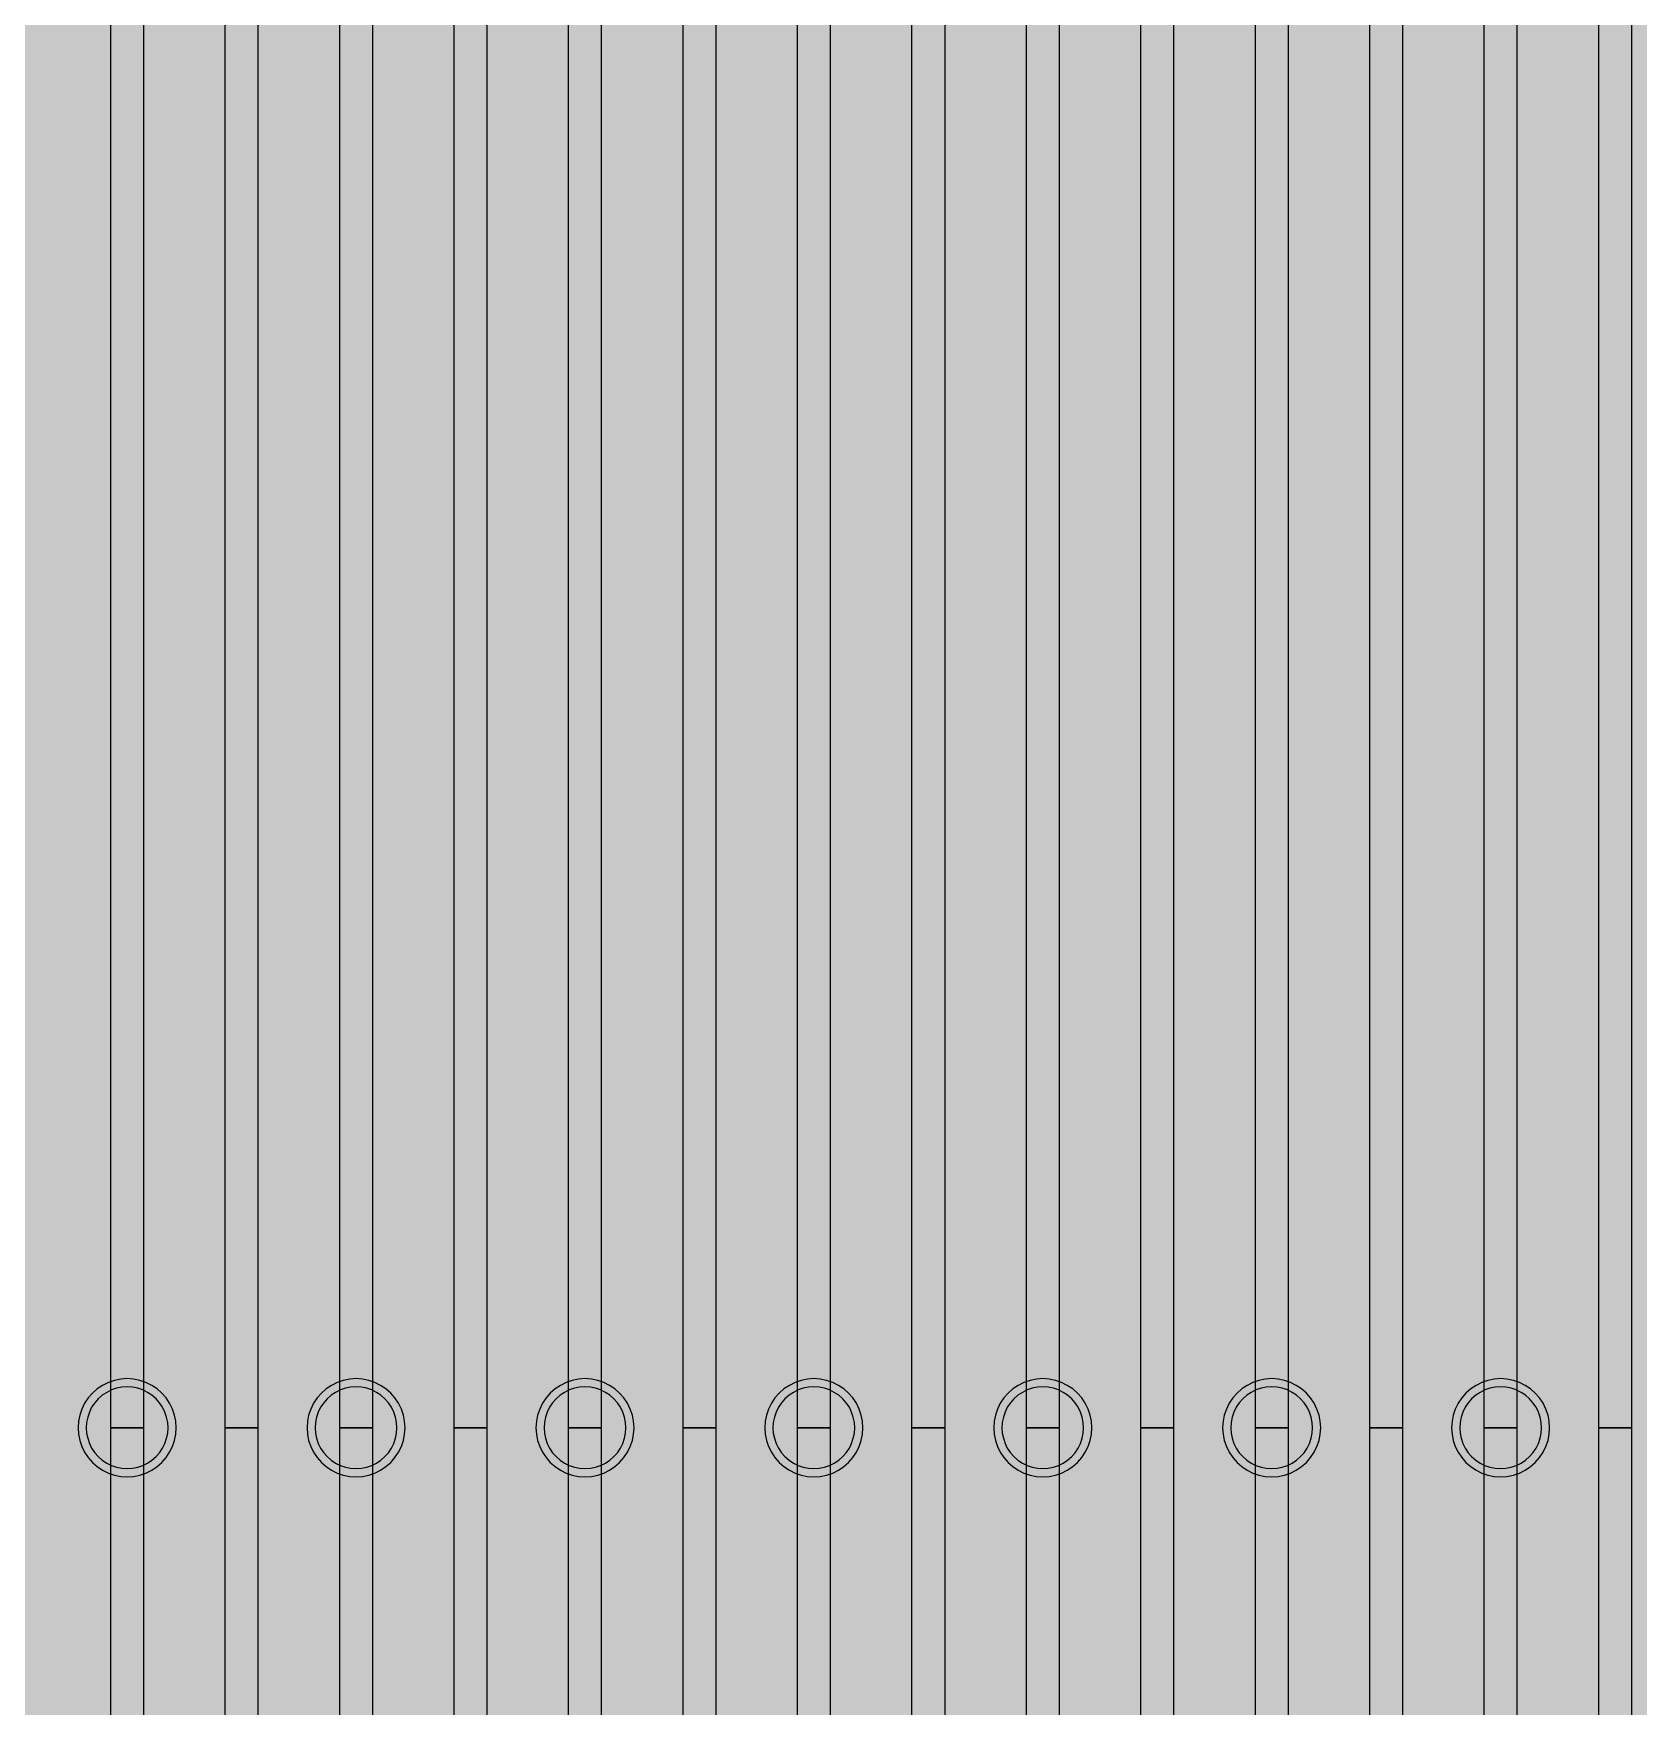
# Model space of a CAD drawing. Header units: metres. Extents: x -7231 to 10969, y -37556 to 1873.
# Drawn here: x 2139.8 to 2237.9, y -16649 to -16546.6 of the extents above; entities that cross this region are included whole.
import ezdxf

# ---------------------------------------------------------------- set-up
doc = ezdxf.new("R2010")
doc.units = ezdxf.units.M
for name, color, linetype in [('Metal1', 4, 'CONTINUOUS'), ('Metal2', 3, 'CONTINUOUS'), ('Polyimide', 7, 'CONTINUOUS')]:
    doc.layers.add(name, color=color, linetype=linetype)

msp = doc.modelspace()

# ---------------------------------------------------------------- hatches: boundary and pattern name
at = {"layer": 'Polyimide'}
msp.add_hatch(color=7, dxfattribs=at).paths.add_polyline_path([(4065.69, -468), (4066.67, -501.99), (4068.51, -535.99), (4071.41, -569.99), (4075.54, -603.99), (4081.04, -637.99), (4088.01, -671.99), (4096.52, -705.98), (4106.62, -739.98), (4118.33, -773.98), (4131.63, -807.98), (4146.49, -841.98), (4162.87, -875.98), (4180.68, -909.97), (4199.83, -943.97), (4220.22, -977.97), (4241.73, -1011.97), (4264.21, -1045.97), (4287.52, -1079.96), (4311.51, -1113.96), (4336.01, -1147.96), (4360.86, -1181.96), (4385.88, -1215.96), (4410.89, -1249.96), (4435.74, -1283.95), (4460.24, -1317.95), (4484.23, -1351.95), (4507.54, -1385.95), (4530.02, -1419.95), (4551.53, -1453.94), (4571.92, -1487.94), (4591.07, -1521.94), (4608.88, -1555.94), (4625.26, -1589.94), (4640.12, -1623.94), (4653.42, -1657.93), (4665.13, -1691.93), (4675.23, -1725.93), (4683.74, -1759.93), (4690.71, -1793.93), (4696.21, -1827.93), (4700.34, -1861.92), (4703.24, -1895.92), (4705.08, -1929.92), (4706.06, -1963.92), (4706.44, -1997.92), (4706.5, -2031.91), (4706.5, -4793.02), (4709.95, -4838.39), (4720.22, -4882.71), (4737.08, -4924.98), (4760.13, -4964.2), (4788.85, -4999.49), (4822.58, -5030.03), (4860.53, -5055.12), (4901.85, -5074.18), (4901.85, -5074.18), (4970.68, -5105.23), (5034.7, -5145.26), (5092.76, -5193.54), (5143.8, -5249.19), (5186.89, -5311.2), (5221.24, -5378.44), (5246.23, -5449.69), (5261.41, -5523.66), (5266.5, -5599), (5261.41, -5674.34), (5246.23, -5748.31), (5221.24, -5819.56), (5186.89, -5886.8), (5143.8, -5948.81), (5092.76, -6004.46), (5034.7, -6052.74), (4970.68, -6092.77), (4901.85, -6123.82), (4860.53, -6142.88), (4822.58, -6167.97), (4788.85, -6198.51), (4760.13, -6233.8), (4737.08, -6273.02), (4720.22, -6315.29), (4709.95, -6359.61), (4706.5, -6404.98), (4706.5, -9221.52), (4709.95, -9266.88), (4720.22, -9311.21), (4737.08, -9353.47), (4760.13, -9392.7), (4788.85, -9427.98), (4822.58, -9458.52), (4860.53, -9483.61), (4901.85, -9502.67), (4970.68, -9533.72), (5034.7, -9573.75), (5092.76, -9622.03), (5143.8, -9677.68), (5186.89, -9739.69), (5221.24, -9806.94), (5246.23, -9878.19), (5261.41, -9952.16), (5266.5, -10027.49), (5261.41, -10102.83), (5246.23, -10176.8), (5221.24, -10248.05), (5186.89, -10315.3), (5143.8, -10377.31), (5092.76, -10432.96), (5034.7, -10481.24), (4970.68, -10521.27), (4901.85, -10552.32), (4860.53, -10571.38), (4822.58, -10596.46), (4788.85, -10627), (4760.13, -10662.29), (4737.08, -10701.52), (4720.22, -10743.78), (4709.95, -10788.1), (4706.5, -10833.47), (4706.5, -13650.01), (4709.95, -13695.38), (4720.22, -13739.7), (4737.08, -13781.96), (4760.13, -13821.19), (4788.85, -13856.48), (4822.58, -13887.02), (4860.53, -13912.11), (4901.85, -13931.17), (4970.68, -13962.22), (5034.7, -14002.25), (5092.76, -14050.53), (5143.8, -14106.18), (5186.89, -14168.19), (5221.24, -14235.43), (5246.23, -14306.68), (5261.41, -14380.65), (5266.5, -14455.99), (5261.41, -14531.33), (5246.23, -14605.29), (5221.24, -14676.55), (5186.89, -14743.79), (5143.8, -14805.8), (5092.76, -14861.45), (5034.7, -14909.73), (4970.68, -14949.76), (4901.85, -14980.81), (4860.53, -14999.87), (4822.58, -15024.96), (4788.85, -15055.5), (4760.13, -15090.79), (4737.08, -15130.01), (4720.22, -15172.27), (4709.95, -15216.6), (4706.5, -15261.97), (4706.5, -15455.99), (4720.95, -15750.04), (4764.14, -16041.26), (4835.68, -16326.84), (4934.86, -16604.04), (5060.74, -16870.18), (5212.09, -17122.7), (5387.47, -17359.17), (5585.18, -17577.31), (5803.32, -17775.02), (6039.79, -17950.4), (6292.31, -18101.75), (6558.45, -18227.63), (6835.65, -18326.81), (7121.23, -18398.34), (7412.45, -18441.54), (7706.5, -18455.99), (9969.01, -18455.99), (10047.42, -18459.84), (10125.08, -18471.36), (10201.23, -18490.44), (10275.15, -18516.89), (10346.12, -18550.45), (10413.46, -18590.81), (10476.52, -18637.58), (10534.69, -18690.3), (10587.41, -18748.47), (10634.18, -18811.53), (10674.54, -18878.87), (10708.11, -18949.84), (10734.56, -19023.76), (10753.63, -19099.92), (10765.15, -19177.58), (10769.01, -19255.99), (10769.01, -20895.8), (10730.24, -20951.41), (10694.6, -21009.08), (10662.21, -21068.63), (10633.17, -21129.89), (10607.55, -21192.66), (10585.45, -21256.74), (10566.93, -21321.96), (10552.05, -21388.09), (10540.84, -21454.95), (10533.35, -21522.33), (10529.6, -21590.02), (10529.6, -21657.81), (10533.35, -21725.5), (10540.84, -21792.87), (10552.05, -21859.73), (10566.93, -21925.87), (10585.45, -21991.08), (10607.55, -22055.17), (10633.17, -22117.94), (10662.21, -22179.19), (10694.6, -22238.74), (10730.24, -22296.41), (10769.01, -22352.03), (10769.01, -32454.24), (10728.74, -32510.49), (10691.72, -32568.92), (10658.05, -32629.35), (10627.85, -32691.58), (10601.2, -32755.42), (10578.21, -32820.67), (10558.93, -32887.1), (10543.44, -32954.52), (10531.77, -33022.71), (10523.97, -33091.44), (10520.07, -33160.51), (10520.07, -33229.69), (10523.97, -33298.75), (10531.77, -33367.49), (10543.44, -33435.67), (10558.93, -33503.09), (10578.21, -33569.53), (10601.2, -33634.77), (10627.85, -33698.61), (10658.05, -33760.85), (10691.72, -33821.28), (10728.74, -33879.71), (10769.01, -33935.96), (10769.01, -36556), (10765.15, -36634.41), (10753.63, -36712.07), (10734.56, -36788.23), (10708.11, -36862.15), (10674.54, -36933.12), (10634.18, -37000.46), (10587.41, -37063.51), (10534.69, -37121.69), (10476.52, -37174.41), (10413.46, -37221.18), (10346.12, -37261.54), (10275.15, -37295.1), (10201.23, -37321.55), (10125.08, -37340.63), (10047.42, -37352.15), (9969.01, -37356), (-6231.01, -37356), (-6309.42, -37352.15), (-6387.08, -37340.63), (-6463.23, -37321.55), (-6537.15, -37295.1), (-6608.12, -37261.54), (-6675.46, -37221.18), (-6738.52, -37174.41), (-6796.69, -37121.69), (-6849.41, -37063.51), (-6896.18, -37000.46), (-6936.54, -36933.12), (-6970.11, -36862.15), (-6996.56, -36788.23), (-7015.63, -36712.07), (-7027.15, -36634.41), (-7031.01, -36556), (-7031.01, -33936), (-6990.74, -33879.75), (-6953.7, -33821.31), (-6920.03, -33760.88), (-6889.82, -33698.64), (-6863.18, -33634.8), (-6840.18, -33569.55), (-6820.9, -33503.11), (-6805.4, -33435.69), (-6793.74, -33367.49), (-6785.94, -33298.75), (-6782.03, -33229.68), (-6782.03, -33160.5), (-6785.94, -33091.43), (-6793.74, -33022.69), (-6805.4, -32954.5), (-6820.9, -32887.07), (-6840.18, -32820.63), (-6863.18, -32755.39), (-6889.82, -32691.54), (-6920.03, -32629.3), (-6953.7, -32568.87), (-6990.74, -32510.43), (-7031.01, -32454.18), (-7031.01, -22364.83), (-6990.74, -22308.58), (-6953.7, -22250.14), (-6920.03, -22189.71), (-6889.82, -22127.47), (-6863.18, -22063.62), (-6840.18, -21998.38), (-6820.9, -21931.94), (-6805.4, -21864.51), (-6793.74, -21796.32), (-6785.94, -21727.58), (-6782.03, -21658.51), (-6782.03, -21589.33), (-6785.94, -21520.26), (-6793.74, -21451.52), (-6805.4, -21383.32), (-6820.9, -21315.9), (-6840.18, -21249.46), (-6863.18, -21184.21), (-6889.82, -21120.37), (-6920.03, -21058.13), (-6953.7, -20997.7), (-6990.74, -20939.26), (-7031.01, -20883.01), (-7031.01, -19255.99), (-7027.15, -19177.58), (-7015.63, -19099.92), (-6996.56, -19023.76), (-6970.11, -18949.84), (-6936.54, -18878.87), (-6896.18, -18811.53), (-6849.41, -18748.47), (-6796.69, -18690.3), (-6738.52, -18637.58), (-6675.46, -18590.81), (-6608.12, -18550.45), (-6537.15, -18516.89), (-6463.23, -18490.44), (-6387.08, -18471.36), (-6309.42, -18459.84), (-6231.01, -18455.99), (-3968.5, -18455.99), (-3674.45, -18441.54), (-3383.23, -18398.34), (-3097.65, -18326.81), (-2820.45, -18227.63), (-2554.31, -18101.75), (-2301.79, -17950.4), (-2065.32, -17775.02), (-1847.18, -17577.31), (-1649.47, -17359.17), (-1474.09, -17122.7), (-1322.74, -16870.18), (-1196.86, -16604.04), (-1097.68, -16326.84), (-1026.14, -16041.26), (-982.95, -15750.04), (-968.5, -15455.99), (-968.5, -15261.97), (-971.95, -15216.6), (-982.22, -15172.27), (-999.08, -15130.01), (-1022.13, -15090.79), (-1050.85, -15055.5), (-1084.58, -15024.96), (-1122.53, -14999.87), (-1163.85, -14980.81), (-1232.68, -14949.76), (-1296.7, -14909.73), (-1354.76, -14861.45), (-1405.8, -14805.8), (-1448.89, -14743.79), (-1483.24, -14676.55), (-1508.23, -14605.29), (-1523.41, -14531.33), (-1528.5, -14455.99), (-1523.41, -14380.65), (-1508.23, -14306.68), (-1483.24, -14235.43), (-1448.89, -14168.19), (-1405.8, -14106.18), (-1354.76, -14050.53), (-1296.7, -14002.25), (-1232.68, -13962.22), (-1163.85, -13931.17), (-1122.53, -13912.11), (-1084.58, -13887.02), (-1050.85, -13856.48), (-1022.13, -13821.19), (-999.08, -13781.96), (-982.22, -13739.7), (-971.95, -13695.38), (-968.5, -13650.01), (-968.5, -12309.64), (-971.95, -12264.27), (-982.22, -12219.94), (-999.08, -12177.68), (-1022.13, -12138.46), (-1050.85, -12103.17), (-1084.58, -12072.63), (-1122.53, -12047.54), (-1163.85, -12028.48), (-1232.68, -11997.43), (-1296.7, -11957.4), (-1354.76, -11909.12), (-1405.8, -11853.47), (-1448.89, -11791.46), (-1483.24, -11724.22), (-1508.23, -11652.96), (-1523.41, -11579), (-1528.5, -11503.66), (-1523.41, -11428.32), (-1508.23, -11354.35), (-1483.24, -11283.1), (-1448.89, -11215.86), (-1405.8, -11153.85), (-1354.76, -11098.2), (-1296.7, -11049.92), (-1232.68, -11009.89), (-1163.85, -10978.84), (-1122.53, -10959.78), (-1084.58, -10934.69), (-1050.85, -10904.15), (-1022.13, -10868.86), (-999.08, -10829.63), (-982.22, -10787.37), (-971.95, -10743.05), (-968.5, -10697.68), (-968.5, -9357.31), (-971.95, -9311.94), (-982.22, -9267.62), (-999.08, -9225.35), (-1022.13, -9186.13), (-1050.85, -9150.84), (-1084.58, -9120.3), (-1122.53, -9095.21), (-1163.85, -9076.15), (-1163.85, -9076.15), (-1232.68, -9045.1), (-1296.7, -9005.07), (-1354.76, -8956.79), (-1405.8, -8901.14), (-1448.89, -8839.13), (-1483.24, -8771.89), (-1508.23, -8700.64), (-1523.41, -8626.67), (-1528.5, -8551.33), (-1523.41, -8475.99), (-1508.23, -8402.02), (-1483.24, -8330.77), (-1448.89, -8263.53), (-1405.8, -8201.52), (-1354.76, -8145.87), (-1296.7, -8097.59), (-1232.68, -8057.56), (-1163.85, -8026.51), (-1163.85, -8026.51), (-1122.53, -8007.45), (-1084.58, -7982.36), (-1050.85, -7951.82), (-1022.13, -7916.53), (-999.08, -7877.31), (-982.22, -7835.04), (-971.95, -7790.72), (-968.5, -7745.35), (-968.5, -6404.98), (-971.95, -6359.61), (-982.22, -6315.29), (-999.08, -6273.02), (-1022.13, -6233.8), (-1050.85, -6198.51), (-1084.58, -6167.97), (-1122.53, -6142.88), (-1163.85, -6123.82), (-1163.85, -6123.82), (-1232.68, -6092.77), (-1296.7, -6052.74), (-1354.76, -6004.46), (-1405.8, -5948.81), (-1448.89, -5886.8), (-1483.24, -5819.56), (-1508.23, -5748.31), (-1523.41, -5674.34), (-1528.5, -5599), (-1523.41, -5523.66), (-1508.23, -5449.69), (-1483.24, -5378.44), (-1448.89, -5311.2), (-1405.8, -5249.19), (-1354.76, -5193.54), (-1296.7, -5145.26), (-1232.68, -5105.23), (-1163.85, -5074.18), (-1163.85, -5074.18), (-1122.53, -5055.12), (-1084.58, -5030.03), (-1050.85, -4999.49), (-1022.13, -4964.2), (-999.08, -4924.98), (-982.22, -4882.71), (-971.95, -4838.39), (-968.5, -4793.02), (-968.5, -2031.91), (-968.44, -1997.92), (-968.06, -1963.92), (-967.05, -1929.92), (-965.18, -1895.92), (-962.22, -1861.92), (-958.01, -1827.93), (-952.41, -1793.93), (-945.31, -1759.93), (-936.64, -1725.93), (-926.35, -1691.93), (-914.43, -1657.93), (-900.88, -1623.94), (-885.74, -1589.94), (-869.05, -1555.94), (-850.91, -1521.94), (-831.4, -1487.94), (-810.63, -1453.94), (-788.72, -1419.95), (-765.82, -1385.95), (-742.07, -1351.95), (-717.63, -1317.95), (-692.67, -1283.95), (-667.36, -1249.96), (-641.88, -1215.96), (-616.39, -1181.96), (-591.08, -1147.96), (-566.12, -1113.96), (-541.68, -1079.96), (-517.93, -1045.97), (-495.03, -1011.97), (-473.12, -977.97), (-452.35, -943.97), (-432.84, -909.97), (-414.7, -875.98), (-398.01, -841.98), (-382.87, -807.98), (-369.32, -773.98), (-357.4, -739.98), (-347.11, -705.98), (-338.44, -671.99), (-331.34, -637.99), (-325.74, -603.99), (-321.53, -569.99), (-318.57, -535.99), (-316.7, -501.99), (-315.69, -468), (-315.31, -434), (-315.25, -400), (-315.25, 401), (-315.25, 451), (-315.25, 1644), (-270.25, 1644), (-270.03, 1637.13), (-269.35, 1630.29), (-268.23, 1623.52), (-266.67, 1616.82), (-264.68, 1610.25), (-262.26, 1603.82), (-259.42, 1597.56), (-256.18, 1591.5), (-252.55, 1585.67), (-248.55, 1580.08), (-244.19, 1574.77), (-239.5, 1569.75), (-234.48, 1565.06), (-229.17, 1560.7), (-223.58, 1556.7), (-217.75, 1553.07), (-211.69, 1549.83), (-205.43, 1546.99), (-199, 1544.57), (-192.43, 1542.58), (-185.73, 1541.02), (-178.96, 1539.9), (-172.12, 1539.22), (-165.25, 1539), (-158.38, 1539.22), (-151.54, 1539.9), (-144.77, 1541.02), (-138.07, 1542.58), (-131.5, 1544.57), (-125.07, 1546.99), (-118.81, 1549.83), (-112.75, 1553.07), (-106.92, 1556.7), (-101.33, 1560.7), (-96.02, 1565.06), (-91, 1569.75), (-86.31, 1574.77), (-81.95, 1580.08), (-77.95, 1585.67), (-74.32, 1591.5), (-71.08, 1597.56), (-68.24, 1603.82), (-65.82, 1610.25), (-63.83, 1616.82), (-62.27, 1623.52), (-61.15, 1630.29), (-60.47, 1637.13), (-60.25, 1644), (1853, 1644), (1853, 1573), (3815.25, 1573), (3815.46, 1579.54), (3816.11, 1586.05), (3817.17, 1592.51), (3818.66, 1598.88), (3820.56, 1605.14), (3822.86, 1611.27), (3825.56, 1617.23), (3828.65, 1623), (3832.1, 1628.56), (3835.91, 1633.88), (3840.07, 1638.93), (3844.54, 1643.71), (3849.32, 1648.18), (3854.37, 1652.34), (3859.69, 1656.15), (3865.25, 1659.6), (3871.02, 1662.69), (3876.98, 1665.39), (3883.11, 1667.69), (3889.37, 1669.59), (3895.74, 1671.08), (3902.2, 1672.14), (3908.71, 1672.79), (3915.25, 1673), (3921.79, 1672.79), (3928.3, 1672.14), (3934.76, 1671.08), (3941.13, 1669.59), (3947.39, 1667.69), (3953.52, 1665.39), (3959.48, 1662.69), (3965.25, 1659.6), (3970.81, 1656.15), (3976.13, 1652.34), (3981.18, 1648.18), (3985.96, 1643.71), (3990.43, 1638.93), (3994.59, 1633.88), (3998.4, 1628.56), (4001.85, 1623), (4004.94, 1617.23), (4007.64, 1611.27), (4009.94, 1605.14), (4011.84, 1598.88), (4013.33, 1592.51), (4014.39, 1586.05), (4015.04, 1579.54), (4015.25, 1573), (4065.25, 1573), (4065.25, 451), (4065.25, 401), (4065.25, -400), (4065.31, -434), (4065.69, -468)])

# ---------------------------------------------------------------- linework, layer by layer
at = {"layer": 'Metal1'}
for points in [[(2146.5, -2031.85), (2146.5, -16631.91), (2144.5, -16631.91), (2144.5, -2031.98)], [(2153.5, -2031.85), (2153.5, -16631.91), (2151.5, -16631.91), (2151.5, -2031.98)], [(2160.5, -2031.85), (2160.5, -16631.91), (2158.5, -16631.91), (2158.5, -2031.98)], [(2167.5, -2031.85), (2167.5, -16631.91), (2165.5, -16631.91), (2165.5, -2031.98)], [(2174.5, -2031.85), (2174.5, -16631.91), (2172.5, -16631.91), (2172.5, -2031.98)], [(2181.5, -2031.85), (2181.5, -16631.91), (2179.5, -16631.91), (2179.5, -2031.98)], [(2188.5, -2031.85), (2188.5, -16631.91), (2186.5, -16631.91), (2186.5, -2031.98)], [(2195.5, -2031.85), (2195.5, -16631.91), (2193.5, -16631.91), (2193.5, -2031.98)], [(2202.5, -2031.85), (2202.5, -16631.91), (2200.5, -16631.91), (2200.5, -2031.98)], [(2209.5, -2031.85), (2209.5, -16631.91), (2207.5, -16631.91), (2207.5, -2031.98)], [(2216.5, -2031.85), (2216.5, -16631.91), (2214.5, -16631.91), (2214.5, -2031.98)], [(2223.5, -2031.85), (2223.5, -16631.91), (2221.5, -16631.91), (2221.5, -2031.98)], [(2230.5, -2031.84), (2230.5, -16631.91), (2228.5, -16631.91), (2228.5, -2031.98)], [(2237.5, -2031.84), (2237.5, -16631.91), (2235.5, -16631.91), (2235.5, -2031.99)], [(2133.49, -17789.31), (2136.06, -17766.81), (2138.63, -17744.3), (2141.21, -17721.8), (2143.78, -17699.3), (2146.36, -17676.8), (2148.93, -17654.3), (2150.47, -17640.83), (2151.5, -17622.83), (2151.5, -16631.91), (2153.5, -16631.91), (2153.5, -17622.88), (2152.47, -17641), (2150.92, -17654.53), (2148.34, -17677.03), (2145.77, -17699.53), (2143.2, -17722.03), (2140.62, -17744.53), (2138.05, -17767.03), (2135.47, -17789.53)], [(2146.6, -17789.3), (2149.3, -17766.8), (2152, -17744.3), (2154.7, -17721.8), (2157.4, -17699.3), (2160.1, -17676.8), (2162.81, -17654.3), (2164.42, -17640.83), (2165.5, -17622.82), (2165.5, -16631.91), (2167.5, -16631.91), (2167.5, -17622.88), (2166.42, -17641), (2164.79, -17654.53), (2162.09, -17677.04), (2159.39, -17699.54), (2156.69, -17722.04), (2153.99, -17744.54), (2151.28, -17767.04), (2148.58, -17789.54)], [(2159.71, -17789.29), (2162.54, -17766.79), (2165.36, -17744.29), (2168.19, -17721.79), (2171.02, -17699.29), (2173.85, -17676.79), (2176.68, -17654.29), (2178.37, -17640.82), (2179.5, -17622.81), (2179.5, -16631.91), (2181.5, -16631.91), (2181.5, -17622.87), (2180.36, -17641.01), (2178.66, -17654.54), (2175.83, -17677.04), (2173.01, -17699.54), (2170.18, -17722.04), (2167.35, -17744.54), (2164.52, -17767.04), (2161.69, -17789.54)], [(2172.82, -17789.29), (2175.77, -17766.79), (2178.73, -17744.29), (2181.69, -17721.79), (2184.64, -17699.29), (2187.6, -17676.79), (2190.55, -17654.29), (2192.32, -17640.82), (2193.5, -17622.8), (2193.5, -16631.91), (2195.5, -16631.91), (2195.5, -17622.87), (2194.31, -17641.01), (2192.54, -17654.55), (2189.58, -17677.05), (2186.62, -17699.55), (2183.67, -17722.05), (2180.71, -17744.55), (2177.76, -17767.05), (2174.8, -17789.55)], [(2185.93, -17789.28), (2189.01, -17766.78), (2192.09, -17744.28), (2195.18, -17721.78), (2198.26, -17699.28), (2201.34, -17676.78), (2204.43, -17654.28), (2206.27, -17640.81), (2207.5, -17622.8), (2207.5, -16631.91), (2209.5, -16631.91), (2209.5, -17622.86), (2208.26, -17641.02), (2206.41, -17654.55), (2203.32, -17677.05), (2200.24, -17699.55), (2197.16, -17722.05), (2194.08, -17744.55), (2190.99, -17767.05), (2187.91, -17789.56)], [(2199.04, -17789.28), (2202.25, -17766.78), (2205.46, -17744.28), (2208.67, -17721.78), (2211.88, -17699.28), (2215.09, -17676.77), (2218.3, -17654.27), (2220.22, -17640.81), (2221.5, -17622.79), (2221.5, -16631.91), (2223.5, -16631.91), (2223.5, -17622.86), (2222.21, -17641.02), (2220.28, -17654.56), (2217.07, -17677.06), (2213.86, -17699.56), (2210.65, -17722.06), (2207.44, -17744.56), (2204.23, -17767.06), (2201.02, -17789.56)], [(2212.15, -17789.27), (2215.49, -17766.77), (2218.82, -17744.27), (2222.16, -17721.77), (2225.5, -17699.27), (2228.84, -17676.77), (2232.17, -17654.27), (2234.17, -17640.8), (2235.5, -17622.78), (2235.5, -16631.91), (2237.5, -16631.91), (2237.5, -17622.85), (2236.16, -17641.03), (2234.15, -17654.56), (2230.81, -17677.06), (2227.48, -17699.56), (2224.14, -17722.06), (2220.8, -17744.56), (2217.47, -17767.07), (2214.13, -17789.57)]]:
    msp.add_lwpolyline(points, dxfattribs=at)
for points in [[(2148.5, -16631.91), (2148.47, -16631.52), (2148.4, -16631.14), (2148.27, -16630.77), (2148.1, -16630.41), (2147.88, -16630.09), (2147.62, -16629.79), (2147.33, -16629.53), (2147, -16629.32), (2146.65, -16629.14), (2146.28, -16629.02), (2145.89, -16628.94), (2145.5, -16628.91), (2145.11, -16628.94), (2144.72, -16629.02), (2144.35, -16629.14), (2144, -16629.32), (2143.67, -16629.53), (2143.38, -16629.79), (2143.12, -16630.09), (2142.9, -16630.41), (2142.73, -16630.77), (2142.6, -16631.14), (2142.53, -16631.52), (2142.5, -16631.91), (2142.53, -16632.31), (2142.6, -16632.69), (2142.73, -16633.06), (2142.9, -16633.41), (2143.12, -16633.74), (2143.38, -16634.04), (2143.67, -16634.29), (2144, -16634.51), (2144.35, -16634.69), (2144.72, -16634.81), (2145.11, -16634.89), (2145.5, -16634.91), (2145.89, -16634.89), (2146.28, -16634.81), (2146.65, -16634.69), (2147, -16634.51), (2147.33, -16634.29), (2147.62, -16634.04), (2147.88, -16633.74), (2148.1, -16633.41), (2148.27, -16633.06), (2148.4, -16632.69), (2148.47, -16632.31), (2148.5, -16631.91)], [(2162.5, -16631.91), (2162.47, -16631.52), (2162.4, -16631.14), (2162.27, -16630.77), (2162.1, -16630.41), (2161.88, -16630.09), (2161.62, -16629.79), (2161.33, -16629.53), (2161, -16629.32), (2160.65, -16629.14), (2160.28, -16629.02), (2159.89, -16628.94), (2159.5, -16628.91), (2159.11, -16628.94), (2158.72, -16629.02), (2158.35, -16629.14), (2158, -16629.32), (2157.67, -16629.53), (2157.38, -16629.79), (2157.12, -16630.09), (2156.9, -16630.41), (2156.73, -16630.77), (2156.6, -16631.14), (2156.53, -16631.52), (2156.5, -16631.91), (2156.53, -16632.31), (2156.6, -16632.69), (2156.73, -16633.06), (2156.9, -16633.41), (2157.12, -16633.74), (2157.38, -16634.04), (2157.67, -16634.29), (2158, -16634.51), (2158.35, -16634.69), (2158.72, -16634.81), (2159.11, -16634.89), (2159.5, -16634.91), (2159.89, -16634.89), (2160.28, -16634.81), (2160.65, -16634.69), (2161, -16634.51), (2161.33, -16634.29), (2161.62, -16634.04), (2161.88, -16633.74), (2162.1, -16633.41), (2162.27, -16633.06), (2162.4, -16632.69), (2162.47, -16632.31), (2162.5, -16631.91)], [(2176.5, -16631.91), (2176.47, -16631.52), (2176.4, -16631.14), (2176.27, -16630.77), (2176.1, -16630.41), (2175.88, -16630.09), (2175.62, -16629.79), (2175.33, -16629.53), (2175, -16629.32), (2174.65, -16629.14), (2174.28, -16629.02), (2173.89, -16628.94), (2173.5, -16628.91), (2173.11, -16628.94), (2172.72, -16629.02), (2172.35, -16629.14), (2172, -16629.32), (2171.67, -16629.53), (2171.38, -16629.79), (2171.12, -16630.09), (2170.9, -16630.41), (2170.73, -16630.77), (2170.6, -16631.14), (2170.53, -16631.52), (2170.5, -16631.91), (2170.53, -16632.31), (2170.6, -16632.69), (2170.73, -16633.06), (2170.9, -16633.41), (2171.12, -16633.74), (2171.38, -16634.04), (2171.67, -16634.29), (2172, -16634.51), (2172.35, -16634.69), (2172.72, -16634.81), (2173.11, -16634.89), (2173.5, -16634.91), (2173.89, -16634.89), (2174.28, -16634.81), (2174.65, -16634.69), (2175, -16634.51), (2175.33, -16634.29), (2175.62, -16634.04), (2175.88, -16633.74), (2176.1, -16633.41), (2176.27, -16633.06), (2176.4, -16632.69), (2176.47, -16632.31), (2176.5, -16631.91)], [(2190.5, -16631.91), (2190.47, -16631.52), (2190.4, -16631.14), (2190.27, -16630.77), (2190.1, -16630.41), (2189.88, -16630.09), (2189.62, -16629.79), (2189.33, -16629.53), (2189, -16629.32), (2188.65, -16629.14), (2188.28, -16629.02), (2187.89, -16628.94), (2187.5, -16628.91), (2187.11, -16628.94), (2186.72, -16629.02), (2186.35, -16629.14), (2186, -16629.32), (2185.67, -16629.53), (2185.38, -16629.79), (2185.12, -16630.09), (2184.9, -16630.41), (2184.73, -16630.77), (2184.6, -16631.14), (2184.53, -16631.52), (2184.5, -16631.91), (2184.53, -16632.31), (2184.6, -16632.69), (2184.73, -16633.06), (2184.9, -16633.41), (2185.12, -16633.74), (2185.38, -16634.04), (2185.67, -16634.29), (2186, -16634.51), (2186.35, -16634.69), (2186.72, -16634.81), (2187.11, -16634.89), (2187.5, -16634.91), (2187.89, -16634.89), (2188.28, -16634.81), (2188.65, -16634.69), (2189, -16634.51), (2189.33, -16634.29), (2189.62, -16634.04), (2189.88, -16633.74), (2190.1, -16633.41), (2190.27, -16633.06), (2190.4, -16632.69), (2190.47, -16632.31), (2190.5, -16631.91)], [(2204.5, -16631.91), (2204.47, -16631.52), (2204.4, -16631.14), (2204.27, -16630.77), (2204.1, -16630.41), (2203.88, -16630.09), (2203.62, -16629.79), (2203.33, -16629.53), (2203, -16629.32), (2202.65, -16629.14), (2202.28, -16629.02), (2201.89, -16628.94), (2201.5, -16628.91), (2201.11, -16628.94), (2200.72, -16629.02), (2200.35, -16629.14), (2200, -16629.32), (2199.67, -16629.53), (2199.38, -16629.79), (2199.12, -16630.09), (2198.9, -16630.41), (2198.73, -16630.77), (2198.6, -16631.14), (2198.53, -16631.52), (2198.5, -16631.91), (2198.53, -16632.31), (2198.6, -16632.69), (2198.73, -16633.06), (2198.9, -16633.41), (2199.12, -16633.74), (2199.38, -16634.04), (2199.67, -16634.29), (2200, -16634.51), (2200.35, -16634.69), (2200.72, -16634.81), (2201.11, -16634.89), (2201.5, -16634.91), (2201.89, -16634.89), (2202.28, -16634.81), (2202.65, -16634.69), (2203, -16634.51), (2203.33, -16634.29), (2203.62, -16634.04), (2203.88, -16633.74), (2204.1, -16633.41), (2204.27, -16633.06), (2204.4, -16632.69), (2204.47, -16632.31), (2204.5, -16631.91)], [(2218.5, -16631.91), (2218.47, -16631.52), (2218.4, -16631.14), (2218.27, -16630.77), (2218.1, -16630.41), (2217.88, -16630.09), (2217.62, -16629.79), (2217.33, -16629.53), (2217, -16629.32), (2216.65, -16629.14), (2216.28, -16629.02), (2215.89, -16628.94), (2215.5, -16628.91), (2215.11, -16628.94), (2214.72, -16629.02), (2214.35, -16629.14), (2214, -16629.32), (2213.67, -16629.53), (2213.38, -16629.79), (2213.12, -16630.09), (2212.9, -16630.41), (2212.73, -16630.77), (2212.6, -16631.14), (2212.53, -16631.52), (2212.5, -16631.91), (2212.53, -16632.31), (2212.6, -16632.69), (2212.73, -16633.06), (2212.9, -16633.41), (2213.12, -16633.74), (2213.38, -16634.04), (2213.67, -16634.29), (2214, -16634.51), (2214.35, -16634.69), (2214.72, -16634.81), (2215.11, -16634.89), (2215.5, -16634.91), (2215.89, -16634.89), (2216.28, -16634.81), (2216.65, -16634.69), (2217, -16634.51), (2217.33, -16634.29), (2217.62, -16634.04), (2217.88, -16633.74), (2218.1, -16633.41), (2218.27, -16633.06), (2218.4, -16632.69), (2218.47, -16632.31), (2218.5, -16631.91)], [(2232.5, -16631.91), (2232.47, -16631.52), (2232.4, -16631.14), (2232.27, -16630.77), (2232.1, -16630.41), (2231.88, -16630.09), (2231.62, -16629.79), (2231.33, -16629.53), (2231, -16629.32), (2230.65, -16629.14), (2230.28, -16629.02), (2229.89, -16628.94), (2229.5, -16628.91), (2229.11, -16628.94), (2228.72, -16629.02), (2228.35, -16629.14), (2228, -16629.32), (2227.67, -16629.53), (2227.38, -16629.79), (2227.12, -16630.09), (2226.9, -16630.41), (2226.73, -16630.77), (2226.6, -16631.14), (2226.53, -16631.52), (2226.5, -16631.91), (2226.53, -16632.31), (2226.6, -16632.69), (2226.73, -16633.06), (2226.9, -16633.41), (2227.12, -16633.74), (2227.38, -16634.04), (2227.67, -16634.29), (2228, -16634.51), (2228.35, -16634.69), (2228.72, -16634.81), (2229.11, -16634.89), (2229.5, -16634.91), (2229.89, -16634.89), (2230.28, -16634.81), (2230.65, -16634.69), (2231, -16634.51), (2231.33, -16634.29), (2231.62, -16634.04), (2231.88, -16633.74), (2232.1, -16633.41), (2232.27, -16633.06), (2232.4, -16632.69), (2232.47, -16632.31), (2232.5, -16631.91)]]:
    msp.add_lwpolyline(points, close=True, dxfattribs=at)
at = {"layer": 'Metal2'}
for points in [[(2148.5, -16631.91), (2148.47, -16631.52), (2148.4, -16631.14), (2148.27, -16630.77), (2148.1, -16630.41), (2147.88, -16630.09), (2147.62, -16629.79), (2147.33, -16629.53), (2147, -16629.32), (2146.65, -16629.14), (2146.28, -16629.02), (2145.89, -16628.94), (2145.5, -16628.91), (2145.11, -16628.94), (2144.72, -16629.02), (2144.35, -16629.14), (2144, -16629.32), (2143.67, -16629.53), (2143.38, -16629.79), (2143.12, -16630.09), (2142.9, -16630.41), (2142.73, -16630.77), (2142.6, -16631.14), (2142.53, -16631.52), (2142.5, -16631.91), (2142.53, -16632.31), (2142.6, -16632.69), (2142.73, -16633.06), (2142.9, -16633.41), (2143.12, -16633.74), (2143.38, -16634.04), (2143.67, -16634.29), (2144, -16634.51), (2144.35, -16634.69), (2144.72, -16634.81), (2145.11, -16634.89), (2145.5, -16634.91), (2145.89, -16634.89), (2146.28, -16634.81), (2146.65, -16634.69), (2147, -16634.51), (2147.33, -16634.29), (2147.62, -16634.04), (2147.88, -16633.74), (2148.1, -16633.41), (2148.27, -16633.06), (2148.4, -16632.69), (2148.47, -16632.31), (2148.5, -16631.91)], [(2162.5, -16631.91), (2162.47, -16631.52), (2162.4, -16631.14), (2162.27, -16630.77), (2162.1, -16630.41), (2161.88, -16630.09), (2161.62, -16629.79), (2161.33, -16629.53), (2161, -16629.32), (2160.65, -16629.14), (2160.28, -16629.02), (2159.89, -16628.94), (2159.5, -16628.91), (2159.11, -16628.94), (2158.72, -16629.02), (2158.35, -16629.14), (2158, -16629.32), (2157.67, -16629.53), (2157.38, -16629.79), (2157.12, -16630.09), (2156.9, -16630.41), (2156.73, -16630.77), (2156.6, -16631.14), (2156.53, -16631.52), (2156.5, -16631.91), (2156.53, -16632.31), (2156.6, -16632.69), (2156.73, -16633.06), (2156.9, -16633.41), (2157.12, -16633.74), (2157.38, -16634.04), (2157.67, -16634.29), (2158, -16634.51), (2158.35, -16634.69), (2158.72, -16634.81), (2159.11, -16634.89), (2159.5, -16634.91), (2159.89, -16634.89), (2160.28, -16634.81), (2160.65, -16634.69), (2161, -16634.51), (2161.33, -16634.29), (2161.62, -16634.04), (2161.88, -16633.74), (2162.1, -16633.41), (2162.27, -16633.06), (2162.4, -16632.69), (2162.47, -16632.31), (2162.5, -16631.91)], [(2176.5, -16631.91), (2176.47, -16631.52), (2176.4, -16631.14), (2176.27, -16630.77), (2176.1, -16630.41), (2175.88, -16630.09), (2175.62, -16629.79), (2175.33, -16629.53), (2175, -16629.32), (2174.65, -16629.14), (2174.28, -16629.02), (2173.89, -16628.94), (2173.5, -16628.91), (2173.11, -16628.94), (2172.72, -16629.02), (2172.35, -16629.14), (2172, -16629.32), (2171.67, -16629.53), (2171.38, -16629.79), (2171.12, -16630.09), (2170.9, -16630.41), (2170.73, -16630.77), (2170.6, -16631.14), (2170.53, -16631.52), (2170.5, -16631.91), (2170.53, -16632.31), (2170.6, -16632.69), (2170.73, -16633.06), (2170.9, -16633.41), (2171.12, -16633.74), (2171.38, -16634.04), (2171.67, -16634.29), (2172, -16634.51), (2172.35, -16634.69), (2172.72, -16634.81), (2173.11, -16634.89), (2173.5, -16634.91), (2173.89, -16634.89), (2174.28, -16634.81), (2174.65, -16634.69), (2175, -16634.51), (2175.33, -16634.29), (2175.62, -16634.04), (2175.88, -16633.74), (2176.1, -16633.41), (2176.27, -16633.06), (2176.4, -16632.69), (2176.47, -16632.31), (2176.5, -16631.91)], [(2190.5, -16631.91), (2190.47, -16631.52), (2190.4, -16631.14), (2190.27, -16630.77), (2190.1, -16630.41), (2189.88, -16630.09), (2189.62, -16629.79), (2189.33, -16629.53), (2189, -16629.32), (2188.65, -16629.14), (2188.28, -16629.02), (2187.89, -16628.94), (2187.5, -16628.91), (2187.11, -16628.94), (2186.72, -16629.02), (2186.35, -16629.14), (2186, -16629.32), (2185.67, -16629.53), (2185.38, -16629.79), (2185.12, -16630.09), (2184.9, -16630.41), (2184.73, -16630.77), (2184.6, -16631.14), (2184.53, -16631.52), (2184.5, -16631.91), (2184.53, -16632.31), (2184.6, -16632.69), (2184.73, -16633.06), (2184.9, -16633.41), (2185.12, -16633.74), (2185.38, -16634.04), (2185.67, -16634.29), (2186, -16634.51), (2186.35, -16634.69), (2186.72, -16634.81), (2187.11, -16634.89), (2187.5, -16634.91), (2187.89, -16634.89), (2188.28, -16634.81), (2188.65, -16634.69), (2189, -16634.51), (2189.33, -16634.29), (2189.62, -16634.04), (2189.88, -16633.74), (2190.1, -16633.41), (2190.27, -16633.06), (2190.4, -16632.69), (2190.47, -16632.31), (2190.5, -16631.91)], [(2204.5, -16631.91), (2204.47, -16631.52), (2204.4, -16631.14), (2204.27, -16630.77), (2204.1, -16630.41), (2203.88, -16630.09), (2203.62, -16629.79), (2203.33, -16629.53), (2203, -16629.32), (2202.65, -16629.14), (2202.28, -16629.02), (2201.89, -16628.94), (2201.5, -16628.91), (2201.11, -16628.94), (2200.72, -16629.02), (2200.35, -16629.14), (2200, -16629.32), (2199.67, -16629.53), (2199.38, -16629.79), (2199.12, -16630.09), (2198.9, -16630.41), (2198.73, -16630.77), (2198.6, -16631.14), (2198.53, -16631.52), (2198.5, -16631.91), (2198.53, -16632.31), (2198.6, -16632.69), (2198.73, -16633.06), (2198.9, -16633.41), (2199.12, -16633.74), (2199.38, -16634.04), (2199.67, -16634.29), (2200, -16634.51), (2200.35, -16634.69), (2200.72, -16634.81), (2201.11, -16634.89), (2201.5, -16634.91), (2201.89, -16634.89), (2202.28, -16634.81), (2202.65, -16634.69), (2203, -16634.51), (2203.33, -16634.29), (2203.62, -16634.04), (2203.88, -16633.74), (2204.1, -16633.41), (2204.27, -16633.06), (2204.4, -16632.69), (2204.47, -16632.31), (2204.5, -16631.91)], [(2218.5, -16631.91), (2218.47, -16631.52), (2218.4, -16631.14), (2218.27, -16630.77), (2218.1, -16630.41), (2217.88, -16630.09), (2217.62, -16629.79), (2217.33, -16629.53), (2217, -16629.32), (2216.65, -16629.14), (2216.28, -16629.02), (2215.89, -16628.94), (2215.5, -16628.91), (2215.11, -16628.94), (2214.72, -16629.02), (2214.35, -16629.14), (2214, -16629.32), (2213.67, -16629.53), (2213.38, -16629.79), (2213.12, -16630.09), (2212.9, -16630.41), (2212.73, -16630.77), (2212.6, -16631.14), (2212.53, -16631.52), (2212.5, -16631.91), (2212.53, -16632.31), (2212.6, -16632.69), (2212.73, -16633.06), (2212.9, -16633.41), (2213.12, -16633.74), (2213.38, -16634.04), (2213.67, -16634.29), (2214, -16634.51), (2214.35, -16634.69), (2214.72, -16634.81), (2215.11, -16634.89), (2215.5, -16634.91), (2215.89, -16634.89), (2216.28, -16634.81), (2216.65, -16634.69), (2217, -16634.51), (2217.33, -16634.29), (2217.62, -16634.04), (2217.88, -16633.74), (2218.1, -16633.41), (2218.27, -16633.06), (2218.4, -16632.69), (2218.47, -16632.31), (2218.5, -16631.91)], [(2232.5, -16631.91), (2232.47, -16631.52), (2232.4, -16631.14), (2232.27, -16630.77), (2232.1, -16630.41), (2231.88, -16630.09), (2231.62, -16629.79), (2231.33, -16629.53), (2231, -16629.32), (2230.65, -16629.14), (2230.28, -16629.02), (2229.89, -16628.94), (2229.5, -16628.91), (2229.11, -16628.94), (2228.72, -16629.02), (2228.35, -16629.14), (2228, -16629.32), (2227.67, -16629.53), (2227.38, -16629.79), (2227.12, -16630.09), (2226.9, -16630.41), (2226.73, -16630.77), (2226.6, -16631.14), (2226.53, -16631.52), (2226.5, -16631.91), (2226.53, -16632.31), (2226.6, -16632.69), (2226.73, -16633.06), (2226.9, -16633.41), (2227.12, -16633.74), (2227.38, -16634.04), (2227.67, -16634.29), (2228, -16634.51), (2228.35, -16634.69), (2228.72, -16634.81), (2229.11, -16634.89), (2229.5, -16634.91), (2229.89, -16634.89), (2230.28, -16634.81), (2230.65, -16634.69), (2231, -16634.51), (2231.33, -16634.29), (2231.62, -16634.04), (2231.88, -16633.74), (2232.1, -16633.41), (2232.27, -16633.06), (2232.4, -16632.69), (2232.47, -16632.31), (2232.5, -16631.91)]]:
    msp.add_lwpolyline(points, close=True, dxfattribs=at)
for points in [[(2126.93, -17789.31), (2129.44, -17766.81), (2131.95, -17744.31), (2134.46, -17721.81), (2136.97, -17699.31), (2139.48, -17676.81), (2142, -17654.3), (2143.5, -17640.83), (2144.5, -17622.83), (2144.5, -16631.91), (2146.5, -16631.91), (2146.5, -17622.89), (2145.49, -17641), (2143.98, -17654.53), (2141.47, -17677.03), (2138.96, -17699.53), (2136.45, -17722.03), (2133.94, -17744.53), (2131.43, -17767.03), (2128.92, -17789.53)], [(2140.04, -17789.3), (2142.68, -17766.8), (2145.32, -17744.3), (2147.95, -17721.8), (2150.59, -17699.3), (2153.23, -17676.8), (2155.87, -17654.3), (2157.45, -17640.83), (2158.5, -17622.82), (2158.5, -16631.91), (2160.5, -16631.91), (2160.5, -17622.88), (2159.44, -17641), (2157.86, -17654.53), (2155.22, -17677.03), (2152.58, -17699.53), (2149.94, -17722.03), (2147.3, -17744.53), (2144.67, -17767.04), (2142.03, -17789.54)], [(2153.15, -17789.3), (2155.92, -17766.8), (2158.68, -17744.3), (2161.45, -17721.8), (2164.21, -17699.29), (2166.98, -17676.79), (2169.74, -17654.29), (2171.4, -17640.82), (2172.5, -17622.82), (2172.5, -16631.91), (2174.5, -16631.91), (2174.5, -17622.88), (2173.39, -17641.01), (2171.73, -17654.54), (2168.96, -17677.04), (2166.2, -17699.54), (2163.43, -17722.04), (2160.67, -17744.54), (2157.9, -17767.04), (2155.14, -17789.54)], [(2166.26, -17789.29), (2169.15, -17766.79), (2172.05, -17744.29), (2174.94, -17721.79), (2177.83, -17699.29), (2180.72, -17676.79), (2183.62, -17654.29), (2185.35, -17640.82), (2186.5, -17622.81), (2186.5, -16631.91), (2188.5, -16631.91), (2188.5, -17622.87), (2187.34, -17641.01), (2185.6, -17654.54), (2182.71, -17677.04), (2179.82, -17699.54), (2176.92, -17722.04), (2174.03, -17744.55), (2171.14, -17767.05), (2168.25, -17789.55)], [(2179.37, -17789.29), (2182.39, -17766.79), (2185.41, -17744.29), (2188.43, -17721.78), (2191.45, -17699.28), (2194.47, -17676.78), (2197.49, -17654.28), (2199.3, -17640.82), (2200.5, -17622.8), (2200.5, -16631.91), (2202.5, -16631.91), (2202.5, -17622.87), (2201.29, -17641.01), (2199.47, -17654.55), (2196.45, -17677.05), (2193.43, -17699.55), (2190.41, -17722.05), (2187.39, -17744.55), (2184.37, -17767.05), (2181.36, -17789.55)], [(2192.48, -17789.28), (2195.63, -17766.78), (2198.78, -17744.28), (2201.92, -17721.78), (2205.07, -17699.28), (2208.22, -17676.78), (2211.36, -17654.28), (2213.25, -17640.81), (2214.5, -17622.79), (2214.5, -16631.91), (2216.5, -16631.91), (2216.5, -17622.86), (2215.24, -17641.02), (2213.34, -17654.55), (2210.2, -17677.05), (2207.05, -17699.56), (2203.9, -17722.06), (2200.76, -17744.56), (2197.61, -17767.06), (2194.46, -17789.56)], [(2205.59, -17789.28), (2208.87, -17766.77), (2212.14, -17744.27), (2215.42, -17721.77), (2218.69, -17699.27), (2221.96, -17676.77), (2225.24, -17654.27), (2227.2, -17640.81), (2228.5, -17622.78), (2228.5, -16631.91), (2230.5, -16631.91), (2230.5, -17622.86), (2229.19, -17641.02), (2227.22, -17654.56), (2223.94, -17677.06), (2220.67, -17699.56), (2217.4, -17722.06), (2214.12, -17744.56), (2210.85, -17767.06), (2207.57, -17789.56)]]:
    msp.add_lwpolyline(points, dxfattribs=at)
at = {"layer": 'Via'}
for points in [[(2148, -16631.91), (2147.98, -16631.59), (2147.91, -16631.27), (2147.81, -16630.96), (2147.67, -16630.66), (2147.48, -16630.39), (2147.27, -16630.15), (2147.02, -16629.93), (2146.75, -16629.75), (2146.46, -16629.6), (2146.15, -16629.5), (2145.83, -16629.44), (2145.5, -16629.41), (2145.17, -16629.44), (2144.85, -16629.5), (2144.54, -16629.6), (2144.25, -16629.75), (2143.98, -16629.93), (2143.73, -16630.15), (2143.52, -16630.39), (2143.33, -16630.66), (2143.19, -16630.96), (2143.09, -16631.27), (2143.02, -16631.59), (2143, -16631.91), (2143.02, -16632.24), (2143.09, -16632.56), (2143.19, -16632.87), (2143.33, -16633.16), (2143.52, -16633.44), (2143.73, -16633.68), (2143.98, -16633.9), (2144.25, -16634.08), (2144.54, -16634.22), (2144.85, -16634.33), (2145.17, -16634.39), (2145.5, -16634.41), (2145.83, -16634.39), (2146.15, -16634.33), (2146.46, -16634.22), (2146.75, -16634.08), (2147.02, -16633.9), (2147.27, -16633.68), (2147.48, -16633.44), (2147.67, -16633.16), (2147.81, -16632.87), (2147.91, -16632.56), (2147.98, -16632.24), (2148, -16631.91)], [(2162, -16631.91), (2161.98, -16631.59), (2161.91, -16631.27), (2161.81, -16630.96), (2161.67, -16630.66), (2161.48, -16630.39), (2161.27, -16630.15), (2161.02, -16629.93), (2160.75, -16629.75), (2160.46, -16629.6), (2160.15, -16629.5), (2159.83, -16629.44), (2159.5, -16629.41), (2159.17, -16629.44), (2158.85, -16629.5), (2158.54, -16629.6), (2158.25, -16629.75), (2157.98, -16629.93), (2157.73, -16630.15), (2157.52, -16630.39), (2157.33, -16630.66), (2157.19, -16630.96), (2157.09, -16631.27), (2157.02, -16631.59), (2157, -16631.91), (2157.02, -16632.24), (2157.09, -16632.56), (2157.19, -16632.87), (2157.33, -16633.16), (2157.52, -16633.44), (2157.73, -16633.68), (2157.98, -16633.9), (2158.25, -16634.08), (2158.54, -16634.22), (2158.85, -16634.33), (2159.17, -16634.39), (2159.5, -16634.41), (2159.83, -16634.39), (2160.15, -16634.33), (2160.46, -16634.22), (2160.75, -16634.08), (2161.02, -16633.9), (2161.27, -16633.68), (2161.48, -16633.44), (2161.67, -16633.16), (2161.81, -16632.87), (2161.91, -16632.56), (2161.98, -16632.24), (2162, -16631.91)], [(2176, -16631.91), (2175.98, -16631.59), (2175.91, -16631.27), (2175.81, -16630.96), (2175.67, -16630.66), (2175.48, -16630.39), (2175.27, -16630.15), (2175.02, -16629.93), (2174.75, -16629.75), (2174.46, -16629.6), (2174.15, -16629.5), (2173.83, -16629.44), (2173.5, -16629.41), (2173.17, -16629.44), (2172.85, -16629.5), (2172.54, -16629.6), (2172.25, -16629.75), (2171.98, -16629.93), (2171.73, -16630.15), (2171.52, -16630.39), (2171.33, -16630.66), (2171.19, -16630.96), (2171.09, -16631.27), (2171.02, -16631.59), (2171, -16631.91), (2171.02, -16632.24), (2171.09, -16632.56), (2171.19, -16632.87), (2171.33, -16633.16), (2171.52, -16633.44), (2171.73, -16633.68), (2171.98, -16633.9), (2172.25, -16634.08), (2172.54, -16634.22), (2172.85, -16634.33), (2173.17, -16634.39), (2173.5, -16634.41), (2173.83, -16634.39), (2174.15, -16634.33), (2174.46, -16634.22), (2174.75, -16634.08), (2175.02, -16633.9), (2175.27, -16633.68), (2175.48, -16633.44), (2175.67, -16633.16), (2175.81, -16632.87), (2175.91, -16632.56), (2175.98, -16632.24), (2176, -16631.91)], [(2190, -16631.91), (2189.98, -16631.59), (2189.91, -16631.27), (2189.81, -16630.96), (2189.67, -16630.66), (2189.48, -16630.39), (2189.27, -16630.15), (2189.02, -16629.93), (2188.75, -16629.75), (2188.46, -16629.6), (2188.15, -16629.5), (2187.83, -16629.44), (2187.5, -16629.41), (2187.17, -16629.44), (2186.85, -16629.5), (2186.54, -16629.6), (2186.25, -16629.75), (2185.98, -16629.93), (2185.73, -16630.15), (2185.52, -16630.39), (2185.33, -16630.66), (2185.19, -16630.96), (2185.09, -16631.27), (2185.02, -16631.59), (2185, -16631.91), (2185.02, -16632.24), (2185.09, -16632.56), (2185.19, -16632.87), (2185.33, -16633.16), (2185.52, -16633.44), (2185.73, -16633.68), (2185.98, -16633.9), (2186.25, -16634.08), (2186.54, -16634.22), (2186.85, -16634.33), (2187.17, -16634.39), (2187.5, -16634.41), (2187.83, -16634.39), (2188.15, -16634.33), (2188.46, -16634.22), (2188.75, -16634.08), (2189.02, -16633.9), (2189.27, -16633.68), (2189.48, -16633.44), (2189.67, -16633.16), (2189.81, -16632.87), (2189.91, -16632.56), (2189.98, -16632.24), (2190, -16631.91)], [(2204, -16631.91), (2203.98, -16631.59), (2203.91, -16631.27), (2203.81, -16630.96), (2203.67, -16630.66), (2203.48, -16630.39), (2203.27, -16630.15), (2203.02, -16629.93), (2202.75, -16629.75), (2202.46, -16629.6), (2202.15, -16629.5), (2201.83, -16629.44), (2201.5, -16629.41), (2201.17, -16629.44), (2200.85, -16629.5), (2200.54, -16629.6), (2200.25, -16629.75), (2199.98, -16629.93), (2199.73, -16630.15), (2199.52, -16630.39), (2199.33, -16630.66), (2199.19, -16630.96), (2199.09, -16631.27), (2199.02, -16631.59), (2199, -16631.91), (2199.02, -16632.24), (2199.09, -16632.56), (2199.19, -16632.87), (2199.33, -16633.16), (2199.52, -16633.44), (2199.73, -16633.68), (2199.98, -16633.9), (2200.25, -16634.08), (2200.54, -16634.22), (2200.85, -16634.33), (2201.17, -16634.39), (2201.5, -16634.41), (2201.83, -16634.39), (2202.15, -16634.33), (2202.46, -16634.22), (2202.75, -16634.08), (2203.02, -16633.9), (2203.27, -16633.68), (2203.48, -16633.44), (2203.67, -16633.16), (2203.81, -16632.87), (2203.91, -16632.56), (2203.98, -16632.24), (2204, -16631.91)], [(2218, -16631.91), (2217.98, -16631.59), (2217.91, -16631.27), (2217.81, -16630.96), (2217.67, -16630.66), (2217.48, -16630.39), (2217.27, -16630.15), (2217.02, -16629.93), (2216.75, -16629.75), (2216.46, -16629.6), (2216.15, -16629.5), (2215.83, -16629.44), (2215.5, -16629.41), (2215.17, -16629.44), (2214.85, -16629.5), (2214.54, -16629.6), (2214.25, -16629.75), (2213.98, -16629.93), (2213.73, -16630.15), (2213.52, -16630.39), (2213.33, -16630.66), (2213.19, -16630.96), (2213.09, -16631.27), (2213.02, -16631.59), (2213, -16631.91), (2213.02, -16632.24), (2213.09, -16632.56), (2213.19, -16632.87), (2213.33, -16633.16), (2213.52, -16633.44), (2213.73, -16633.68), (2213.98, -16633.9), (2214.25, -16634.08), (2214.54, -16634.22), (2214.85, -16634.33), (2215.17, -16634.39), (2215.5, -16634.41), (2215.83, -16634.39), (2216.15, -16634.33), (2216.46, -16634.22), (2216.75, -16634.08), (2217.02, -16633.9), (2217.27, -16633.68), (2217.48, -16633.44), (2217.67, -16633.16), (2217.81, -16632.87), (2217.91, -16632.56), (2217.98, -16632.24), (2218, -16631.91)], [(2232, -16631.91), (2231.98, -16631.59), (2231.91, -16631.27), (2231.81, -16630.96), (2231.67, -16630.66), (2231.48, -16630.39), (2231.27, -16630.15), (2231.02, -16629.93), (2230.75, -16629.75), (2230.46, -16629.6), (2230.15, -16629.5), (2229.83, -16629.44), (2229.5, -16629.41), (2229.17, -16629.44), (2228.85, -16629.5), (2228.54, -16629.6), (2228.25, -16629.75), (2227.98, -16629.93), (2227.73, -16630.15), (2227.52, -16630.39), (2227.33, -16630.66), (2227.19, -16630.96), (2227.09, -16631.27), (2227.02, -16631.59), (2227, -16631.91), (2227.02, -16632.24), (2227.09, -16632.56), (2227.19, -16632.87), (2227.33, -16633.16), (2227.52, -16633.44), (2227.73, -16633.68), (2227.98, -16633.9), (2228.25, -16634.08), (2228.54, -16634.22), (2228.85, -16634.33), (2229.17, -16634.39), (2229.5, -16634.41), (2229.83, -16634.39), (2230.15, -16634.33), (2230.46, -16634.22), (2230.75, -16634.08), (2231.02, -16633.9), (2231.27, -16633.68), (2231.48, -16633.44), (2231.67, -16633.16), (2231.81, -16632.87), (2231.91, -16632.56), (2231.98, -16632.24), (2232, -16631.91)]]:
    msp.add_lwpolyline(points, close=True, dxfattribs=at)

doc.saveas('drawing.dxf')
